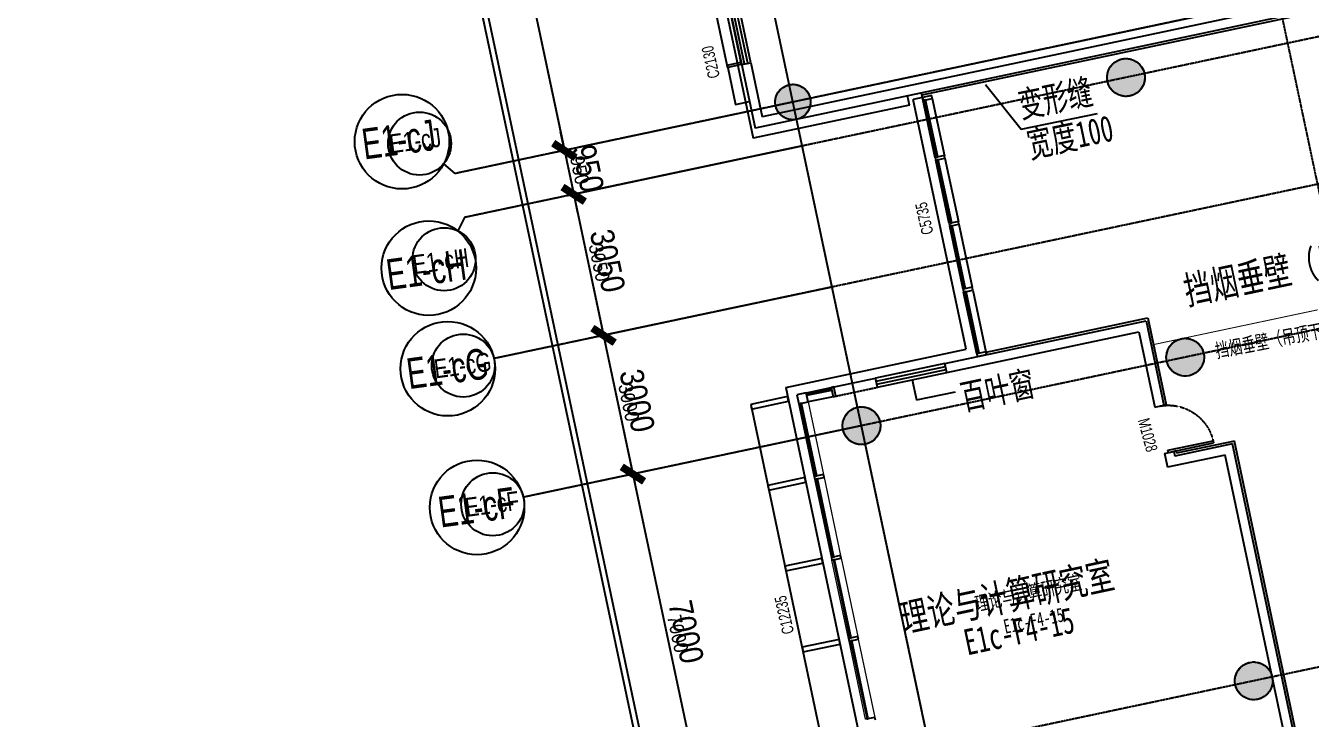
# Model space of a CAD drawing. Header units: millimetres. Extents: x 11669738 to 11859441, y -6222081 to -6069093.
# Drawn here: x 11678587 to 11705781, y -6187213 to -6172538 of the extents above; entities that cross this region are included whole.
import ezdxf
from ezdxf.enums import TextEntityAlignment as Align

# ---------------------------------------------------------------- set-up
doc = ezdxf.new("R2010")
doc.units = ezdxf.units.MM
for name, pattern in [('DASH', [0.35, 0.25, -0.1]), ('E-COLS-F4$0$HIDDEN', [0.375, 0.25, -0.125]), ('E-RG-1F$0$$0$DOTE', [2.42, 2, -0.2, 0.02, -0.2]), ('E1-RI-4F$0$DASH', [0.35, 0.25, -0.1]), ('E1-RI-4F$0$DASHDOT', [1, 0.5, -0.25, 0, -0.25]), ('E1-RI-4F$0$DASHED', [0.75, 0.5, -0.25]), ('E1-RI-4F$0$DASHED2', [0.375, 0.25, -0.125]), ('XRE2$0$HIDDEN', [0.375, 0.25, -0.125])]:
    doc.linetypes.add(name, pattern=pattern)
for name, color, linetype in [('A—墙体', 7, 'Continuous'), ('A—文字索引', 40, 'Continuous'), ('A—轴线、尺寸', 1, 'Continuous'), ('A—门窗', 135, 'Continuous'), ('E-COLS-F4$0$0S-COLS-HATCH', 8, 'Continuous'), ('E-COLS-F4$0$0S-COLS-I', 90, 'E-COLS-F4$0$HIDDEN'), ('E1-RI-4F$0$0M-FIRE', 30, 'E1-RI-4F$0$DASHDOT'), ('E1-RI-4F$0$A-A-建筑投影线', 53, 'E1-RI-4F$0$DASH'), ('E1-RI-4F$0$A-HATH', 9, 'Continuous'), ('E1-RI-4F$0$A-SYMB-DOOR', 4, 'Continuous'), ('E1-RI-4F$0$A-SYMB-DOOR1', 4, 'Continuous'), ('I—平面—文字', 40, 'Continuous'), ('I—平面—文字（放大1：100）', 40, 'XRE2$0$HIDDEN'), ('I—平面—装饰面层线', 192, 'Continuous'), ('I—平面—门', 22, 'Continuous'), ('轴线100', 1, 'Continuous')]:
    doc.layers.add(name, color=color, linetype=linetype)
for name, color, linetype, lineweight in [('E1-RI-1F$0$A-GLAZ-CWMG', 3, 'Continuous', 5), ('E1-RI-4F$0$A-GLAZ-CWMG', 3, 'Continuous', 5), ('E1-RI-4F$0$A-WALL', 7, 'Continuous', 5)]:
    doc.layers.add(name, color=color, linetype=linetype, lineweight=lineweight)
doc.styles.add('ARIAL', font='SIMYOU.TTF', dxfattribs={"width": 0.9})
doc.styles.add('E1-RI-4F$0$ECADI-TXT', font='SIMYOU.TTF')
doc.styles.add('XD2008', font='simhei.ttf', dxfattribs={"width": 0.85})
doc.dimstyles.new('200', dxfattribs={"dimscale": 200, "dimtxt": 2.5, "dimasz": 2, "dimexe": 1, "dimexo": 1, "dimgap": 0.8, "dimtad": 1, "dimdec": 0, "dimdsep": 46, "dimtxsty": 'ARIAL', "dimblk1": 'ARCHTICK', "dimblk2": 'ARCHTICK', "dimsah": 1, "dimcen": -0.9, "dimdle": 1, "dimclrd": 256, "dimclre": 256, "dimclrt": 40, "dimaunit": 1, "dimadec": 0, "dimazin": 0, "dimtfac": 0.35, "dimtdec": 0, "dimtix": 1, "dimtmove": 2, "dimatfit": 3, "dimldrblk": 'ARCHTICK', "dimfxl": 0, "dimtvp": 0.8, "dimtolj": 1, "dimtzin": 0, "dimarcsym": 0})
doc.dimstyles.new('副本 100', dxfattribs={"dimscale": 100, "dimtxt": 2.5, "dimasz": 2, "dimexe": 1, "dimexo": 1, "dimgap": 0.8, "dimtad": 1, "dimdec": 0, "dimdsep": 46, "dimtxsty": 'ARIAL', "dimblk1": 'ARCHTICK', "dimblk2": 'ARCHTICK', "dimsah": 1, "dimcen": -0.9, "dimdle": 1, "dimclrd": 256, "dimclre": 256, "dimclrt": 40, "dimaunit": 1, "dimadec": 0, "dimazin": 0, "dimtfac": 0.35, "dimtdec": 0, "dimtix": 1, "dimtmove": 2, "dimatfit": 3, "dimldrblk": 'ARCHTICK', "dimfxl": 0, "dimtvp": 0.8, "dimtolj": 1, "dimtzin": 0, "dimarcsym": 0})

# ---------------------------------------------------------------- blocks, each defined once
blk = doc.blocks.new('E1-RI-4F$0$窗3')
at = {"layer": 'A—门窗'}
for p, q in [((10160998, -8417102), (10161298, -8417102)), ((10161298, -8419202), (10161298, -8417102)), ((10161364, -8419202), (10161364, -8417102)), ((10161431, -8419202), (10161431, -8417102)), ((10161498, -8419202), (10161498, -8417102)), ((10161298, -8419202), (10161498, -8419202))]:
    blk.add_line(p, q, dxfattribs=at)
for points in [[(10160998, -8419152), (10160998, -8417102), (10160998, -8417102)], [(10161298, -8419202), (10160998, -8419202), (10160998, -8419152), (10161298, -8419152)], [(10160998, -8419202), (10160998, -8420002), (10161298, -8420002)]]:
    blk.add_lwpolyline(points, dxfattribs=at)
at = {"layer": 'E1-RI-4F$0$A-WALL'}
blk.add_line((10161298, -8417102), (10161498, -8417102), dxfattribs=at)
blk = doc.blocks.new('E1-RI-4F$0$RECTANGULAR_MULLION_-_60_T')
at = {"layer": 'E1-RI-4F$0$A-GLAZ-CWMG', "color": 8}
blk.add_line((24814, 50390), (24814, 52080), dxfattribs=at)
at = {"layer": 'E1-RI-4F$0$A-GLAZ-CWMG', "color": 9}
blk.add_line((25014, 52080), (25014, 50390), dxfattribs=at)
blk = doc.blocks.new('E1-RI-4F$0$RECTANGULAR_MULLION_-_60_U')
at = {"layer": 'E1-RI-4F$0$A-GLAZ-CWMG', "color": 8}
blk.add_line((24814, 55640), (24814, 57210), dxfattribs=at)
at = {"layer": 'E1-RI-4F$0$A-GLAZ-CWMG', "color": 9}
blk.add_line((25014, 57210), (25014, 55640), dxfattribs=at)
blk = doc.blocks.new('E1-RI-4F$0$ECADI-TAG-DOOR')
blk = doc.blocks.new('E-COLS-F4')
at = {"layer": 'E-COLS-F4$0$0S-COLS-HATCH'}
h = blk.add_hatch(color=18, dxfattribs=at)
edge = h.paths.add_edge_path()
edge.add_arc((11701861, -6173633), 400, 0, 360)
h = blk.add_hatch(color=18, dxfattribs=at)
edge = h.paths.add_edge_path()
edge.add_arc((11694816, -6174153), 375, 0, 360)
h = blk.add_hatch(color=18, dxfattribs=at)
edge = h.paths.add_edge_path()
edge.add_arc((11703114, -6179552), 400, 0, 360)
h = blk.add_hatch(color=18, dxfattribs=at)
edge = h.paths.add_edge_path()
edge.add_arc((11696266, -6181001), 400, 0, 360)
h = blk.add_hatch(color=18, dxfattribs=at)
edge = h.paths.add_edge_path()
edge.add_arc((11704564, -6186400), 400, 0, 360)
at = {"layer": 'A—墙体'}
for centre, radius in [((11701861, -6173633), 400), ((11694816, -6174153), 375), ((11703114, -6179552), 400), ((11696266, -6181001), 400), ((11704564, -6186400), 400)]:
    blk.add_circle(centre, radius, dxfattribs=at)
at = {"layer": 'E-COLS-F4$0$0S-COLS-I'}
for centre, radius in [((11701861, -6173633), 400), ((11694816, -6174153), 375), ((11703114, -6179552), 400), ((11696266, -6181001), 400), ((11704564, -6186400), 400)]:
    blk.add_circle(centre, radius, dxfattribs=at)
blk = doc.blocks.new('_ArchTick')
at = {"color": 0, "linetype": 'ByBlock', "const_width": 0.4}
blk.add_lwpolyline([(-0.5, -0.5), (0.5, 0.5)], dxfattribs=at)
blk = doc.blocks.new('*D174')
at = {"layer": 'A—轴线、尺寸', "linetype": 'ByBlock', "lineweight": -2}
for p, q in [((11684915, -6126163), (11678672, -6127485)), ((11678826, -6127248), (11697082, -6213487)), ((11703088, -6212011), (11696845, -6213332))]:
    blk.add_line(p, q, dxfattribs=at)
at = {"layer": 'Defpoints', "color": 0, "linetype": 'ByBlock'}
for p in [(11685111, -6126122), (11703284, -6211969), (11697041, -6213291)]:
    blk.add_point(p, dxfattribs=at)
at = {"layer": 'A—轴线、尺寸', "linetype": 'ByBlock', "lineweight": -2, "xscale": 400.0000000000001, "yscale": 400, "zscale": 400}
for p, rotation in [((11678867, -6127443), 101.9526484555738), ((11697041, -6213291), 281.9526484555738)]:
    blk.add_blockref('_ArchTick', p, dxfattribs=dict(at, rotation=rotation))
at = {"layer": 'A—轴线、尺寸', "color": 40, "linetype": 'ByBlock', "insert": (11688355, -6170282), "char_height": 500, "attachment_point": 5, "rotation": 281.9526, "style": 'ARIAL'}
blk.add_mtext('\\A1;87750', dxfattribs=at)
blk = doc.blocks.new('*D178')
at = {"layer": 'A—轴线、尺寸', "linetype": 'ByBlock', "lineweight": -2}
for p, q in [((11696127, -6181031), (11691235, -6182066)), ((11691389, -6181829), (11692922, -6189069)), ((11697576, -6187879), (11692685, -6188914))]:
    blk.add_line(p, q, dxfattribs=at)
at = {"layer": 'Defpoints', "color": 0, "linetype": 'ByBlock'}
for p in [(11696322, -6180989), (11697772, -6187837), (11692881, -6188873)]:
    blk.add_point(p, dxfattribs=at)
at = {"layer": 'A—轴线、尺寸', "linetype": 'ByBlock', "lineweight": -2, "xscale": 400.0000000000001, "yscale": 400, "zscale": 400}
for p, rotation in [((11691431, -6182025), 101.9526484555738), ((11692881, -6188873), 281.9526484555738)]:
    blk.add_blockref('_ArchTick', p, dxfattribs=dict(at, rotation=rotation))
at = {"layer": 'A—轴线、尺寸', "color": 40, "linetype": 'ByBlock', "insert": (11692557, -6185364), "char_height": 500, "attachment_point": 5, "rotation": 281.9526, "style": 'ARIAL'}
blk.add_mtext('\\A1;7000', dxfattribs=at)
blk = doc.blocks.new('*D179')
at = {"layer": 'A—轴线、尺寸', "linetype": 'ByBlock', "lineweight": -2}
for p, q in [((11695505, -6178096), (11690614, -6179131)), ((11690768, -6178894), (11691472, -6182220)), ((11696127, -6181031), (11691235, -6182066))]:
    blk.add_line(p, q, dxfattribs=at)
at = {"layer": 'Defpoints', "color": 0, "linetype": 'ByBlock'}
for p in [(11695701, -6178054), (11696322, -6180989), (11691431, -6182025)]:
    blk.add_point(p, dxfattribs=at)
at = {"layer": 'A—轴线、尺寸', "linetype": 'ByBlock', "lineweight": -2, "xscale": 400.0000000000001, "yscale": 400, "zscale": 400}
for p, rotation in [((11690810, -6179090), 101.9526484555738), ((11691431, -6182025), 281.9526484555738)]:
    blk.add_blockref('_ArchTick', p, dxfattribs=dict(at, rotation=rotation))
at = {"layer": 'A—轴线、尺寸', "color": 40, "linetype": 'ByBlock', "insert": (11691521, -6180472), "char_height": 500, "attachment_point": 5, "rotation": 281.9526, "style": 'ARIAL'}
blk.add_mtext('\\A1;3000', dxfattribs=at)
blk = doc.blocks.new('*D180')
at = {"layer": 'A—轴线、尺寸', "linetype": 'ByBlock', "lineweight": -2}
for p, q in [((11694917, -6175103), (11689982, -6176147)), ((11690136, -6175910), (11690851, -6179285)), ((11695505, -6178096), (11690614, -6179131))]:
    blk.add_line(p, q, dxfattribs=at)
at = {"layer": 'Defpoints', "color": 0, "linetype": 'ByBlock'}
for p in [(11695113, -6175061), (11695701, -6178054), (11690810, -6179090)]:
    blk.add_point(p, dxfattribs=at)
at = {"layer": 'A—轴线、尺寸', "linetype": 'ByBlock', "lineweight": -2, "xscale": 400.0000000000001, "yscale": 400, "zscale": 400}
for p, rotation in [((11690178, -6176106), 101.9526484555738), ((11690810, -6179090), 281.9526484555738)]:
    blk.add_blockref('_ArchTick', p, dxfattribs=dict(at, rotation=rotation))
at = {"layer": 'A—轴线、尺寸', "color": 40, "linetype": 'ByBlock', "insert": (11690895, -6177513), "char_height": 500, "attachment_point": 5, "rotation": 281.9526, "style": 'ARIAL'}
blk.add_mtext('\\A1;3050', dxfattribs=at)
blk = doc.blocks.new('*D181')
at = {"layer": 'A—轴线、尺寸', "linetype": 'ByBlock', "lineweight": -2}
for p, q in [((11694677, -6174183), (11689786, -6175218)), ((11689981, -6175177), (11689898, -6174785)), ((11689981, -6175177), (11690178, -6176106)), ((11694874, -6175112), (11689982, -6176148)), ((11690178, -6176106), (11690261, -6176497))]:
    blk.add_line(p, q, dxfattribs=at)
at = {"layer": 'Defpoints', "color": 0, "linetype": 'ByBlock'}
for p in [(11694873, -6174141), (11695070, -6175071), (11690178, -6176106)]:
    blk.add_point(p, dxfattribs=at)
at = {"layer": 'A—轴线、尺寸', "linetype": 'ByBlock', "lineweight": -2, "xscale": 400.0000000000001, "yscale": 400, "zscale": 400}
for p, rotation in [((11689981, -6175177), 281.9526484555738), ((11690178, -6176106), 101.9526484555738)]:
    blk.add_blockref('_ArchTick', p, dxfattribs=dict(at, rotation=rotation))
at = {"layer": 'A—轴线、尺寸', "color": 40, "linetype": 'ByBlock', "insert": (11690481, -6175557), "char_height": 500, "attachment_point": 5, "rotation": 281.9526, "style": 'ARIAL'}
blk.add_mtext('\\A1;950', dxfattribs=at)
blk = doc.blocks.new('*D182')
at = {"layer": 'A—轴线、尺寸', "linetype": 'ByBlock', "lineweight": -2}
for p, q in [((11693227, -6167334), (11688336, -6168370)), ((11688490, -6168133), (11690023, -6175372)), ((11694677, -6174182), (11689785, -6175218))]:
    blk.add_line(p, q, dxfattribs=at)
at = {"layer": 'Defpoints', "color": 0, "linetype": 'ByBlock'}
for p in [(11693423, -6167293), (11694873, -6174141), (11689981, -6175177)]:
    blk.add_point(p, dxfattribs=at)
at = {"layer": 'A—轴线、尺寸', "linetype": 'ByBlock', "lineweight": -2, "xscale": 400.0000000000001, "yscale": 400, "zscale": 400}
for p, rotation in [((11688531, -6168328), 101.9526484555738), ((11689981, -6175177), 281.9526484555738)]:
    blk.add_blockref('_ArchTick', p, dxfattribs=dict(at, rotation=rotation))
at = {"layer": 'A—轴线、尺寸', "color": 40, "linetype": 'ByBlock', "insert": (11689657, -6171668), "char_height": 500, "attachment_point": 5, "rotation": 281.9526, "style": 'ARIAL'}
blk.add_mtext('\\A1;7000', dxfattribs=at)
blk = doc.blocks.new('*D348')
at = {"layer": 'Defpoints', "color": 0, "linetype": 'ByBlock'}
for p in [(11685111, -6126122), (11703284, -6211969), (11696925, -6213316)]:
    blk.add_point(p, dxfattribs=at)
at = {"layer": '轴线100', "linetype": 'ByBlock', "lineweight": -2}
for p, q in [((11685013, -6126143), (11678654, -6127489)), ((11678731, -6127370), (11696946, -6213413)), ((11703186, -6211990), (11696827, -6213336))]:
    blk.add_line(p, q, dxfattribs=at)
at = {"layer": '轴线100', "linetype": 'ByBlock', "lineweight": -2, "xscale": 200, "yscale": 200, "zscale": 200}
for p, rotation in [((11678751, -6127468), 101.9526484590923), ((11696925, -6213316), 281.9526484590923)]:
    blk.add_blockref('_ArchTick', p, dxfattribs=dict(at, rotation=rotation))
at = {"layer": '轴线100', "color": 40, "linetype": 'ByBlock', "insert": (11688063, -6170344), "char_height": 300, "attachment_point": 5, "rotation": 281.9526, "style": 'ARIAL'}
blk.add_mtext('\\A1;87750', dxfattribs=at)
blk = doc.blocks.new('*D352')
at = {"layer": 'Defpoints', "color": 0, "linetype": 'ByBlock'}
for p in [(11696322, -6180989), (11697772, -6187838), (11692881, -6188873)]:
    blk.add_point(p, dxfattribs=at)
at = {"layer": '轴线100', "linetype": 'ByBlock', "lineweight": -2}
for p, q in [((11696225, -6181010), (11691333, -6182046)), ((11691410, -6181927), (11692901, -6188971)), ((11697674, -6187858), (11692783, -6188894))]:
    blk.add_line(p, q, dxfattribs=at)
at = {"layer": '轴线100', "linetype": 'ByBlock', "lineweight": -2, "xscale": 200, "yscale": 200, "zscale": 200}
for p, rotation in [((11691431, -6182025), 101.9526484590923), ((11692881, -6188873), 281.9526484590923)]:
    blk.add_blockref('_ArchTick', p, dxfattribs=dict(at, rotation=rotation))
at = {"layer": '轴线100', "color": 40, "linetype": 'ByBlock', "insert": (11692381, -6185401), "char_height": 300, "attachment_point": 5, "rotation": 281.9526, "style": 'ARIAL'}
blk.add_mtext('\\A1;7000', dxfattribs=at)
blk = doc.blocks.new('*D353')
at = {"layer": 'Defpoints', "color": 0, "linetype": 'ByBlock'}
for p in [(11695701, -6178054), (11696322, -6180989), (11691431, -6182025)]:
    blk.add_point(p, dxfattribs=at)
at = {"layer": '轴线100', "linetype": 'ByBlock', "lineweight": -2}
for p, q in [((11695603, -6178075), (11690712, -6179111)), ((11690789, -6178992), (11691451, -6182123)), ((11696225, -6181010), (11691333, -6182046))]:
    blk.add_line(p, q, dxfattribs=at)
at = {"layer": '轴线100', "linetype": 'ByBlock', "lineweight": -2, "xscale": 200, "yscale": 200, "zscale": 200}
for p, rotation in [((11690809, -6179090), 101.9526484590923), ((11691431, -6182025), 281.9526484590923)]:
    blk.add_blockref('_ArchTick', p, dxfattribs=dict(at, rotation=rotation))
at = {"layer": '轴线100', "color": 40, "linetype": 'ByBlock', "insert": (11691345, -6180510), "char_height": 300, "attachment_point": 5, "rotation": 281.9526, "style": 'ARIAL'}
blk.add_mtext('\\A1;3000', dxfattribs=at)
blk = doc.blocks.new('*D354')
at = {"layer": 'Defpoints', "color": 0, "linetype": 'ByBlock'}
for p in [(11695113, -6175061), (11695701, -6178054), (11690809, -6179090)]:
    blk.add_point(p, dxfattribs=at)
at = {"layer": '轴线100', "linetype": 'ByBlock', "lineweight": -2}
for p, q in [((11695015, -6175082), (11690080, -6176127)), ((11690157, -6176008), (11690830, -6179188)), ((11695603, -6178075), (11690712, -6179111))]:
    blk.add_line(p, q, dxfattribs=at)
at = {"layer": '轴线100', "linetype": 'ByBlock', "lineweight": -2, "xscale": 200, "yscale": 200, "zscale": 200}
for p, rotation in [((11690178, -6176106), 101.9526484590923), ((11690809, -6179090), 281.9526484590923)]:
    blk.add_blockref('_ArchTick', p, dxfattribs=dict(at, rotation=rotation))
at = {"layer": '轴线100', "color": 40, "linetype": 'ByBlock', "insert": (11690719, -6177550), "char_height": 300, "attachment_point": 5, "rotation": 281.9526, "style": 'ARIAL'}
blk.add_mtext('\\A1;3050', dxfattribs=at)
blk = doc.blocks.new('*D355')
at = {"layer": 'Defpoints', "color": 0, "linetype": 'ByBlock'}
for p in [(11694873, -6174141), (11695069, -6175071), (11690178, -6176106)]:
    blk.add_point(p, dxfattribs=at)
at = {"layer": '轴线100', "linetype": 'ByBlock', "lineweight": -2}
for p, q in [((11694775, -6174162), (11689883, -6175198)), ((11689960, -6175079), (11690199, -6176204)), ((11694972, -6175092), (11690080, -6176127))]:
    blk.add_line(p, q, dxfattribs=at)
at = {"layer": '轴线100', "linetype": 'ByBlock', "lineweight": -2, "xscale": 200, "yscale": 200, "zscale": 200}
for p, rotation in [((11689981, -6175177), 101.9526484590923), ((11690178, -6176106), 281.9526484590923)]:
    blk.add_blockref('_ArchTick', p, dxfattribs=dict(at, rotation=rotation))
at = {"layer": '轴线100', "color": 40, "linetype": 'ByBlock', "insert": (11690304, -6175594), "char_height": 300, "attachment_point": 5, "rotation": 281.9526, "style": 'ARIAL'}
blk.add_mtext('\\A1;950', dxfattribs=at)
blk = doc.blocks.new('*D356')
at = {"layer": 'Defpoints', "color": 0, "linetype": 'ByBlock'}
for p in [(11693423, -6167293), (11694873, -6174141), (11689981, -6175177)]:
    blk.add_point(p, dxfattribs=at)
at = {"layer": '轴线100', "linetype": 'ByBlock', "lineweight": -2}
for p, q in [((11693325, -6167314), (11688434, -6168349)), ((11688511, -6168231), (11690002, -6175275)), ((11694775, -6174162), (11689883, -6175197))]:
    blk.add_line(p, q, dxfattribs=at)
at = {"layer": '轴线100', "linetype": 'ByBlock', "lineweight": -2, "xscale": 200, "yscale": 200, "zscale": 200}
for p, rotation in [((11688531, -6168328), 101.9526484590923), ((11689981, -6175177), 281.9526484590923)]:
    blk.add_blockref('_ArchTick', p, dxfattribs=dict(at, rotation=rotation))
at = {"layer": '轴线100', "color": 40, "linetype": 'ByBlock', "insert": (11689481, -6171705), "char_height": 300, "attachment_point": 5, "rotation": 281.9526, "style": 'ARIAL'}
blk.add_mtext('\\A1;7000', dxfattribs=at)

msp = doc.modelspace()

# ---------------------------------------------------------------- linework, layer by layer
at = {"layer": 'A—墙体'}
for p, q in [((11684181.4, -6128260.6), (11694013.6, -6174706.5)), ((11705704.6, -6172231.6), (11694013.6, -6174706.5)), ((11705467.5, -6172077.3), (11694167.8, -6174469.4)), ((11693924.5, -6173319.9), (11694167.8, -6174469.4)), ((11698031, -6179682), (11702286.7, -6178781.1)), ((11702286.7, -6178781.1), (11702664.8, -6180566.9)), ((11698072.5, -6179877.7), (11702132.5, -6179018.2)), ((11702132.5, -6179018.2), (11702469.1, -6180608.1)), ((11698072.5, -6179877.7), (11698031, -6179682.1)), ((11695624.2, -6180191.5), (11696563.5, -6179992.6)), ((11696605, -6180188.3), (11696563.5, -6179992.6)), ((11694704.5, -6180386.5), (11693922, -6180552.1)), ((11694725.2, -6180484.3), (11694704.5, -6180386.5)), ((11693922, -6180552.1), (11693942.7, -6180650)), ((11693942.7, -6180650), (11694725.2, -6180484.3)), ((11702469.1, -6180608.1), (11702664.8, -6180566.9)), ((11702676.2, -6181586.6), (11702871.9, -6181545.2)), ((11702871.9, -6181545.2), (11702892.7, -6181643.4)), ((11704115.9, -6181385.9), (11702892.7, -6181643.4)), ((11705523.1, -6188033.6), (11704115.9, -6181385.9)), ((11702676.2, -6181586.6), (11702738.4, -6181880.2)), ((11703961.6, -6181622.8), (11702738.4, -6181880.2)), ((11705286.1, -6187879.5), (11703961.6, -6181622.8)), ((11695066.9, -6182098.6), (11694284.4, -6182264.2)), ((11695087.6, -6182196.4), (11695066.9, -6182098.6)), ((11694284.4, -6182264.2), (11694305.2, -6182362)), ((11694305.2, -6182362), (11695087.6, -6182196.4)), ((11695429.3, -6183810.6), (11694646.9, -6183976.3)), ((11694646.9, -6183976.3), (11694667.6, -6184074.1)), ((11694667.6, -6184074.1), (11695450, -6183908.5)), ((11695450, -6183908.5), (11695429.3, -6183810.6)), ((11695791.8, -6185522.7), (11695009.3, -6185688.3)), ((11695030, -6185786.2), (11695812.5, -6185620.5)), ((11695812.5, -6185620.5), (11695791.8, -6185522.7)), ((11695009.3, -6185688.3), (11695030, -6185786.2))]:
    msp.add_line(p, q, dxfattribs=at)
at = {"layer": 'A—墙体', "extrusion": (0, 0, -1)}
for p, q in [((11695095.8, -6180303.7), (11694900.1, -6180345.1)), ((11694900.1, -6180345.1), (11694941.6, -6180540.7)), ((11695137.2, -6180499.3), (11695095.8, -6180303.7)), ((11694941.6, -6180540.7), (11695137.2, -6180499.3))]:
    msp.add_line(p, q, dxfattribs=at)
at = {"layer": 'A—轴线、尺寸', "linetype": 'ByBlock'}
for p, q in [((11704543.7, -6220103.1, 0), (11683586, -6121102.6, 0)), ((11732282.3, -6166221.8, 0), (11687668.7, -6175666.2, 0)), ((11695013.2, -6175082.5, 0), (11687864.3, -6176595.9, 0)), ((11687668.5, -6175666.3, 0), (11687427.8, -6175462.7, 0)), ((11687865.3, -6176595.7, 0), (11687727.7, -6176879.3, 0)), ((11695644.8, -6178066.4, 0), (11688492.5, -6179580.5, 0)), ((11695644.8, -6178066.4, 0), (11688492.5, -6179580.5, 0)), ((11696266.1, -6181001.3, 0), (11689110.4, -6182516.2, 0)), ((11696266.1, -6181001.3, 0), (11689110.4, -6182516.2, 0))]:
    msp.add_line(p, q, dxfattribs=at)
for centre in [(11686545.9, -6174991.3, 0), (11687112.5, -6177667.6, 0), (11687515.7, -6179795, 0), (11688133.6, -6182730.7, 0)]:
    msp.add_circle(centre, 1000, dxfattribs=at)
at = {"layer": 'A—门窗'}
for p, q in [((11684103.6, -6128277.1), (11693977.3, -6174918.6)), ((11697280.9, -6174219.3), (11693977.3, -6174918.6)), ((11697280.9, -6174219.3), (11697239.3, -6174023.6)), ((11697556.3, -6174058.7), (11697358, -6174100.8)), ((11698478.9, -6179383.1), (11697358, -6174100.8)), ((11697825.4, -6175330.5), (11697535.4, -6173960.9)), ((11697623.3, -6174105.6), (11697598.4, -6174110.9)), ((11697598.4, -6174110.9), (11697854.2, -6175319.2)), ((11697879.1, -6175314), (11697623.3, -6174105.6)), ((11697764.2, -6174075.8), (11698021, -6175289.1)), ((11698119.4, -6176719.6), (11697836.8, -6175384.3)), ((11697854.2, -6175319.2), (11697879.1, -6175314)), ((11697891.5, -6175372.7), (11697866.6, -6175377.9)), ((11697866.6, -6175377.9), (11698149.3, -6176713.3)), ((11698174.2, -6176708), (11697891.5, -6175372.7)), ((11698032.4, -6175342.8), (11698315.1, -6176678.2)), ((11698414.5, -6178113.6), (11698131.9, -6176778.3)), ((11698149.3, -6176713.3), (11698174.2, -6176708)), ((11698186.6, -6176766.7), (11698161.7, -6176772)), ((11698161.7, -6176772), (11698444.4, -6178107.3)), ((11698469.3, -6178102), (11698186.6, -6176766.7)), ((11698327.5, -6176736.9), (11698610.2, -6178072.2)), ((11698703.4, -6179478.3), (11698427, -6178172.3)), ((11698481.7, -6178160.7), (11698456.9, -6178166)), ((11698456.9, -6178166), (11698733.3, -6179472)), ((11698758.2, -6179466.7), (11698481.7, -6178160.7)), ((11698622.6, -6178130.9), (11698899.1, -6179436.9)), ((11694662.9, -6180190.9), (11698478.9, -6179383.1)), ((11698031, -6179682.1), (11696563.6, -6179992.9)), ((11696577.6, -6180059.2), (11698045.1, -6179748.5)), ((11696591.3, -6180123.7), (11698058.8, -6179813.1)), ((11696605, -6180188.3), (11698072.5, -6179877.7)), ((11694662.9, -6180190.9), (11696759.8, -6190096.4)), ((11695101.1, -6180302.2), (11695624.2, -6180191.5)), ((11695630.6, -6180221.4), (11695102.1, -6180333.3)), ((11695107.3, -6180358.1), (11695635.8, -6180246.2)), ((11695665.6, -6180387.2), (11695137.2, -6180499)), ((11695635.8, -6180246.2), (11695630.6, -6180221.4)), ((11694996, -6180529.2), (11694971.1, -6180534.5)), ((11694971.1, -6180534.5), (11695296.3, -6182070.4)), ((11695321.2, -6182065.2), (11694996, -6180529.2)), ((11695296.3, -6182070.4), (11695321.2, -6182065.2)), ((11695333.6, -6182123.9), (11695308.7, -6182129.1)), ((11695308.7, -6182129.1), (11695658.7, -6183782.5)), ((11695683.6, -6183777.2), (11695333.6, -6182123.9)), ((11695658.7, -6183782.5), (11695683.6, -6183777.2)), ((11695696, -6183835.9), (11695671.2, -6183841.2)), ((11695671.2, -6183841.2), (11696021.2, -6185494.6)), ((11696046, -6185489.3), (11695696, -6183835.9)), ((11696021.2, -6185494.6), (11696046, -6185489.3)), ((11696058.4, -6185548), (11696033.6, -6185553.3)), ((11696033.6, -6185553.3), (11696383.6, -6187206.6)), ((11696408.4, -6187201.4), (11696058.4, -6185548)), ((11696383.6, -6187206.6), (11696408.4, -6187201.4))]:
    msp.add_line(p, q, dxfattribs=at)
at = {"layer": 'A—门窗', "extrusion": (0, 0, -1)}
for p, q in [((11697751.8, -6174017.1), (11697556.1, -6174058.5)), ((11697556.1, -6174058.5), (11697568.5, -6174117.2)), ((11697568.5, -6174117.2), (11697764.2, -6174075.8)), ((11697764.2, -6174075.8), (11697751.8, -6174017.1)), ((11698020, -6175284.1), (11697824.3, -6175325.6)), ((11698032.4, -6175342.8), (11698020, -6175284.1)), ((11697824.3, -6175325.6), (11697836.8, -6175384.3)), ((11697836.8, -6175384.3), (11698032.4, -6175342.8)), ((11698315.1, -6176678.2), (11698119.4, -6176719.6)), ((11698119.4, -6176719.6), (11698131.9, -6176778.3)), ((11698131.9, -6176778.3), (11698327.5, -6176736.9)), ((11698327.5, -6176736.9), (11698315.1, -6176678.2)), ((11698610.2, -6178072.2), (11698414.5, -6178113.6)), ((11698414.5, -6178113.6), (11698427, -6178172.3)), ((11698427, -6178172.3), (11698622.6, -6178130.9)), ((11698622.6, -6178130.9), (11698610.2, -6178072.2)), ((11698899.1, -6179436.9), (11698703.4, -6179478.3)), ((11698703.4, -6179478.3), (11698715.9, -6179537)), ((11698715.9, -6179537), (11698911.5, -6179495.6)), ((11698911.5, -6179495.6), (11698899.1, -6179436.9)), ((11695682.9, -6180179.1), (11695624.2, -6180191.5)), ((11695624.3, -6180191.8), (11695665.6, -6180387.2)), ((11695724.3, -6180374.7), (11695683, -6180179.4)), ((11695665.6, -6180387.2), (11695724.3, -6180374.7)), ((11695266.4, -6182076.8), (11695278.8, -6182135.5)), ((11695462.1, -6182035.3), (11695266.7, -6182076.7)), ((11695279.1, -6182135.4), (11695474.5, -6182094)), ((11695474.5, -6182094), (11695462.1, -6182035.3)), ((11695628.8, -6183788.8), (11695641.3, -6183847.5)), ((11695824.5, -6183747.4), (11695629.1, -6183788.8)), ((11695641.6, -6183847.5), (11695836.9, -6183806.1)), ((11695836.9, -6183806.1), (11695824.5, -6183747.4)), ((11695991.3, -6185500.9), (11696003.7, -6185559.6)), ((11696186.9, -6185459.5), (11695991.6, -6185500.8)), ((11696004, -6185559.5), (11696199.4, -6185518.2)), ((11696199.4, -6185518.2), (11696186.9, -6185459.5)), ((11696549.4, -6187171.5), (11696354, -6187212.9)), ((11696561.8, -6187230.2), (11696549.4, -6187171.5))]:
    msp.add_line(p, q, dxfattribs=at)
at = {"layer": 'E1-RI-4F$0$0M-FIRE', "linetype": 'E1-RI-4F$0$DASHED', "const_width": 20}
msp.add_lwpolyline([(11702444.4, -6179284.6), (11705917.1, -6178549.4)], dxfattribs=at)
at = {"layer": 'E1-RI-4F$0$A-A-建筑投影线', "linetype": 'ByBlock'}
msp.add_line((11693921.9, -6180552.2), (11695936, -6190066.4), dxfattribs=at)
at = {"layer": 'E1-RI-4F$0$A-HATH', "linetype": 'E1-RI-4F$0$DASHED2'}
msp.add_line((11695724.3, -6180374.7), (11696605, -6180188.3), dxfattribs=at)
at = {"layer": 'I—平面—文字', "linetype": 'ByBlock'}
for p, q in [((11697338.7, -6180033), (11697427.6, -6180455.7)), ((11697427.6, -6180455.7), (11698252.4, -6180281.1))]:
    msp.add_line(p, q, dxfattribs=at)
at = {"layer": 'I—平面—文字', "linetype": 'ByBlock', "elevation": 0}
msp.add_lwpolyline([(11698888.4, -6173785.1), (11699643.2, -6174727.2), (11701255.9, -6174397)], dxfattribs=at)
at = {"layer": 'I—平面—装饰面层线'}
for p, q in [((11698901.2, -6179446.7), (11702325.3, -6178721.8)), ((11702325.3, -6178721.8), (11702713.7, -6180556.5)), ((11698901.2, -6179446.7), (11698911.5, -6179495.6)), ((11702713.7, -6180556.5), (11702664.8, -6180566.9)), ((11702920.8, -6181534.8), (11702871.9, -6181545.2)), ((11702920.8, -6181534.8), (11702931.2, -6181584.2)), ((11704154.4, -6181326.7), (11702931.2, -6181584.2)), ((11705582.4, -6188072.2), (11704154.4, -6181326.7))]:
    msp.add_line(p, q, dxfattribs=at)
msp.add_lwpolyline([(11705763.9, -6172270), (11697545.8, -6174009.8)], dxfattribs=at)
at = {"layer": 'I—平面—门', "extrusion": (0, 0, -1)}
for p, q in [((11702749.8, -6181519.9), (11703703.7, -6181318)), ((11702760.2, -6181568.8), (11702749.8, -6181519.9)), ((11702760.2, -6181568.8), (11703714, -6181366.9)), ((11703703.7, -6181318), (11703714, -6181366.9))]:
    msp.add_line(p, q, dxfattribs=at)
at = {"layer": 'I—平面—门', "color": 8, "linetype": 'DASH', "ltscale": 20, "extrusion": (0, 0, -1)}
msp.add_arc((-11702755, -6181544.4), 975, 78.04735, 166.57807, dxfattribs=at)
at = {"layer": '轴线100', "linetype": 'E-RG-1F$0$$0$DOTE'}
for p, q in [((11714931.3, -6218473.6, 0), (11693858.2, -6118928.1, 0)), ((11702789.8, -6211818.6, 0), (11683586, -6121102.6, 0)), ((11732282.2, -6166222, 0), (11687668.6, -6175666.4, 0)), ((11730163.5, -6167641.6, 0), (11687864.3, -6176596, 0)), ((11734537.1, -6169833.3, 0), (11688492.5, -6179580.7, 0)), ((11735729, -6172647.5, 0), (11689110.3, -6182516.3, 0)), ((11718260.5, -6183500.6, 0), (11690552.1, -6189366.3, 0))]:
    msp.add_line(p, q, dxfattribs=at)
at = {"layer": '轴线100', "linetype": 'ByBlock'}
for p, q in [((11687668.6, -6175666.4, 0), (11687427.9, -6175462.9, 0)), ((11687865.3, -6176595.8, 0), (11687727.8, -6176879.4, 0)), ((11695644.7, -6178066.6, 0), (11688492.5, -6179580.7, 0)), ((11696266.1, -6181001.5, 0), (11689110.3, -6182516.3, 0))]:
    msp.add_line(p, q, dxfattribs=at)
for centre in [(11686918.9, -6175032.4, 0), (11687436.8, -6177479.2, 0), (11687842.4, -6179728.6, 0), (11688464.8, -6182663.4, 0)]:
    msp.add_circle(centre, 666.7, dxfattribs=at)

# ---------------------------------------------------------------- block references
at = {"layer": 'A—门窗', "rotation": 11.95264847451886}
msp.add_blockref('E1-RI-4F$0$窗3', (9093.4, -41133), dxfattribs=at)
at = {"layer": 'E1-RI-1F$0$A-GLAZ-CWMG', "rotation": 11.95264847451886}
for name, p in [('E1-RI-4F$0$RECTANGULAR_MULLION_-_60_U', (11682513.4, -6241649.5)), ('E1-RI-4F$0$RECTANGULAR_MULLION_-_60_T', (11681788.5, -6238225.4)), ('E1-RI-4F$0$RECTANGULAR_MULLION_-_60_T', (11682150.9, -6239937.4)), ('E1-RI-4F$0$RECTANGULAR_MULLION_-_60_T', (11682513.4, -6241649.5))]:
    msp.add_blockref(name, p, dxfattribs=at)
at = {"layer": 'E1-RI-4F$0$A-SYMB-DOOR'}
ref = msp.add_blockref('E1-RI-4F$0$ECADI-TAG-DOOR', (11692141, -6172927.9), dxfattribs=dict(at, xscale=-100.0000000022704, yscale=100.0000000000923, zscale=99.99999999999999, rotation=282.4907867575641))
ref.add_attrib('门窗主编号1', 'C2130', dxfattribs={"height": 250, "rotation": 102.49079, "style": 'E1-RI-4F$0$ECADI-TXT', "width": 0.7}).set_placement((11693122.8, -6172946), align=Align.RIGHT)
ref = msp.add_blockref('E1-RI-4F$0$ECADI-TAG-DOOR', (11696659.8, -6176235.3), dxfattribs=dict(at, xscale=-100.0000000022704, yscale=100.0000000000923, zscale=99.99999999999999, rotation=282.4907867575641))
ref.add_attrib('门窗主编号1', 'C5735', dxfattribs={"height": 250, "rotation": 102.49079, "style": 'E1-RI-4F$0$ECADI-TXT', "width": 0.7}).set_placement((11697641.6, -6176253.4), align=Align.RIGHT)
ref = msp.add_blockref('E1-RI-4F$0$ECADI-TAG-DOOR', (11693683.4, -6184560.4), dxfattribs=dict(at, xscale=-100.0000000022704, yscale=100.0000000000923, zscale=99.99999999999999, rotation=282.4907867575641))
ref.add_attrib('门窗主编号1', 'C12235', dxfattribs={"height": 250, "rotation": 102.49079, "style": 'E1-RI-4F$0$ECADI-TXT', "width": 0.7}).set_placement((11694665.2, -6184578.5), align=Align.RIGHT)
at = {"layer": 'E1-RI-4F$0$A-SYMB-DOOR1'}
ref = msp.add_blockref('E1-RI-4F$0$ECADI-TAG-DOOR', (11701651.6, -6181986.9), dxfattribs=dict(at, xscale=100.0000000022703, yscale=100.0000000022703, zscale=100.0000000022703, rotation=285.064960444069))
ref.add_attrib('门窗主编号1', 'M1028', dxfattribs={"layer": 'E1-RI-4F$0$A-SYMB-DOOR', "height": 250, "rotation": 285.06496, "style": 'E1-RI-4F$0$ECADI-TXT', "width": 0.7}).set_placement((11702295.3, -6181575.5), align=Align.RIGHT)
at = {"layer": 'I—平面—装饰面层线'}
msp.add_blockref('E-COLS-F4', (0, 0), dxfattribs=at)

# ---------------------------------------------------------------- texts
at = {"layer": 'A—文字索引', "color": 40, "style": 'ARIAL', "width": 0.7}
for s, p in [('E1-cJ', (11686477, -6174943, 0)), ('E1-cH', (11687059.9, -6177696.4, 0)), ('E1-cG', (11687507, -6179789.9, 0)), ('E1-cF', (11688124.8, -6182725.6, 0))]:
    msp.add_text(s, height=650, rotation=7.78334, dxfattribs=at).set_placement(p, align=Align.MIDDLE_CENTER)
at = {"layer": 'I—平面—文字', "linetype": 'ByBlock', "style": 'XD2008', "width": 0.7}
for s, height, rotation, p in [('变形缝', 550, 11.23167, (11699646.7, -6174493.3, 0)), ('宽度100', 550, 11.86849, (11699836.4, -6175337.6)), ('挡烟垂壁（吊顶下500mm）', 600, 11.95265, (11703158.5, -6178452.2)), ('百叶窗', 550, 11.88912, (11698430.2, -6180681.2, 0)), ('理论与计算研究室', 600, 12.05585, (11697166.9, -6185382.5, 0)), ('E1c-F4-15', 550, 12.05585, (11698504.8, -6185862.1))]:
    msp.add_text(s, height=height, rotation=rotation, dxfattribs=at).set_placement(p)
at = {"layer": 'I—平面—文字（放大1：100）', "linetype": 'ByBlock', "style": 'XD2008', "width": 0.7}
for s, rotation, p in [('挡烟垂壁（吊顶下500mm）', 11.0361, (11703781.7, -6179568.8)), ('理论与计算研究室', 11.90706, (11698703.7, -6184923.4, 0)), ('E1c-F4-15', 11.90706, (11699308.6, -6185403.1))]:
    msp.add_text(s, height=300, rotation=rotation, dxfattribs=at).set_placement(p)
at = {"layer": '轴线100', "color": 40, "style": 'ARIAL', "width": 0.8}
for s, p in [('E1-cJ', (11686826.9, -6174968, 0)), ('E1-cH', (11687366.7, -6177517.6, 0)), ('E1-cG', (11687830.8, -6179721.8, 0)), ('E1-cF', (11688453.2, -6182656.5, 0))]:
    msp.add_text(s, height=400, rotation=7.78334, dxfattribs=at).set_placement(p, align=Align.MIDDLE_CENTER)

# ---------------------------------------------------------------- dimensions: what is measured, and where the dimension line sits
at = {"layer": 'A—轴线、尺寸', "linetype": 'ByBlock'}
for base, p1, p2, picture, middle in [((11697040.5, -6213290.9, 0), (11685110.6, -6126121.7, 0), (11703283.6, -6211969.2, 0), '*D174', (11688355, -6170282.2, 0)), ((11689981.1, -6175176.5, 0), (11693423, -6167292.8, 0), (11694872.7, -6174141, 0), '*D182', (11689657.4, -6171667.5, 0)), ((11690177.9, -6176106.2, 0), (11694872.8, -6174141.2, 0), (11695069.5, -6175070.7, 0), '*D181', (11690480.7, -6175556.5, 0)), ((11690809.6, -6179089.8, 0), (11695112.9, -6175061.2, 0), (11695701.1, -6178054.3, 0), '*D180', (11690894.8, -6177513, 0)), ((11691430.9, -6182024.8, 0), (11695701.1, -6178054.3, 0), (11696322.4, -6180989.3, 0), '*D179', (11691521.3, -6180472.4, 0)), ((11692880.6, -6188873, 0), (11696322.4, -6180989.3, 0), (11697772.2, -6187837.5, 0), '*D178', (11692556.8, -6185364, 0))]:
    dim = msp.add_linear_dim(base=base, p1=p1, p2=p2, angle=281.95265, dimstyle='200', dxfattribs=at)
    dim.commit()
    dim.dimension.update_dxf_attribs({"geometry": picture, "text_midpoint": middle})
at = {"layer": '轴线100', "linetype": 'ByBlock'}
for base, p1, p2, picture, middle in [((11696924.8, -6213315.5, 0), (11685110.5, -6126121.9, 0), (11703283.6, -6211969.4, 0), '*D348', (11688063.2, -6170344.1, 0)), ((11689981.1, -6175176.7, 0), (11693422.9, -6167293, 0), (11694872.6, -6174141.2, 0), '*D356', (11689481.2, -6171705, 0)), ((11690177.9, -6176106.3, 0), (11694872.7, -6174141.4, 0), (11695069.4, -6175070.8, 0), '*D355', (11690304.5, -6175594, 0)), ((11690809.5, -6179090, 0), (11695112.8, -6175061.4, 0), (11695701, -6178054.5, 0), '*D354', (11690718.7, -6177550.4, 0)), ((11691430.8, -6182025, 0), (11695701, -6178054.5, 0), (11696322.4, -6180989.4, 0), '*D353', (11691345.1, -6180509.8, 0)), ((11692880.5, -6188873.2, 0), (11696322.4, -6180989.4, 0), (11697772.1, -6187837.7, 0), '*D352', (11692380.7, -6185401.4, 0))]:
    dim = msp.add_linear_dim(base=base, p1=p1, p2=p2, angle=281.95265, dimstyle='副本 100', override={"dimtxt": 3}, dxfattribs=at)
    dim.commit()
    dim.dimension.update_dxf_attribs({"geometry": picture, "text_midpoint": middle})

doc.saveas('drawing.dxf')
